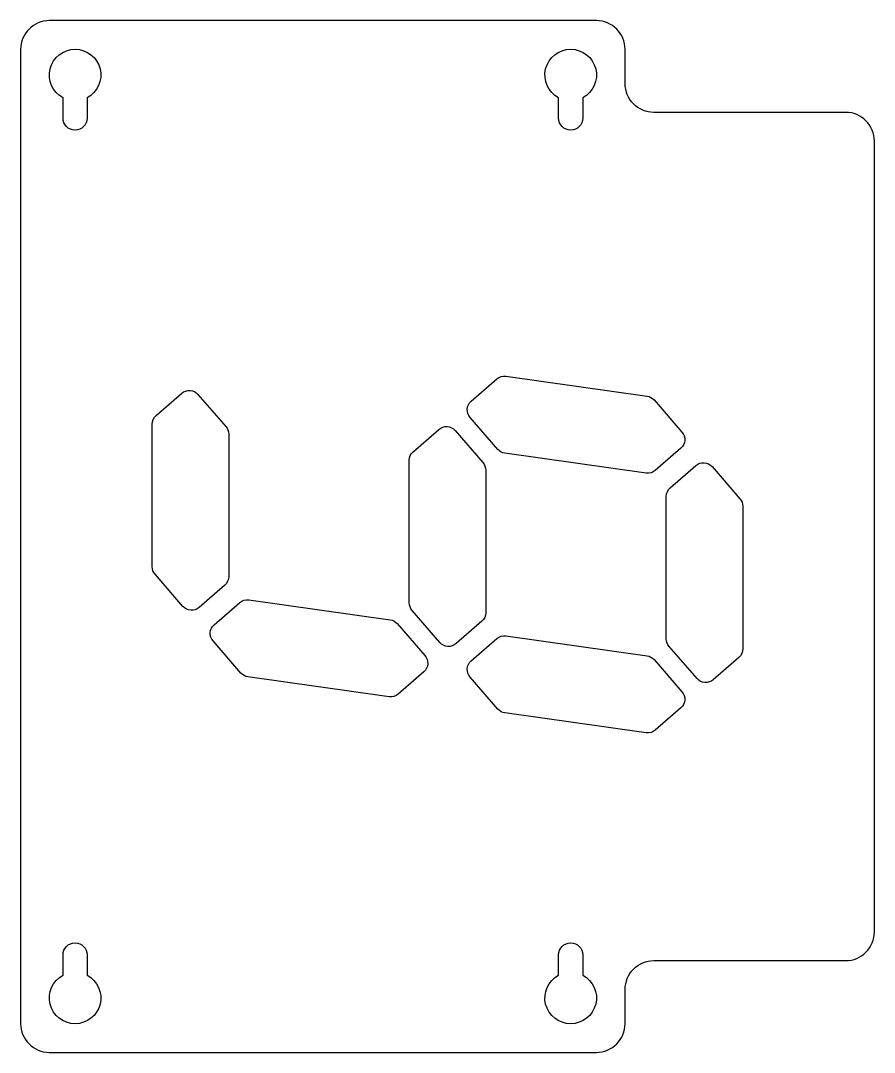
# Model space of a CAD drawing. Header units: millimetres. Extents: x -75 to 75, y -90 to 90.
import ezdxf

# ---------------------------------------------------------------- set-up
doc = ezdxf.new("R2010")
doc.units = ezdxf.units.MM

msp = doc.modelspace()

# ---------------------------------------------------------------- linework, layer by layer
for points in [[(69.5, -74, 0.414214), (74.5, -69), (74.5, 69, 0.414214), (69.5, 74), (36, 74, -0.414214), (31, 79), (31, 85, 0.414214), (26, 90), (-69.5, 90, 0.414214), (-74.5, 85), (-74.5, -85, 0.414214), (-69.5, -90), (26, -90, 0.414214), (31, -85), (31, -79, -0.414214), (36, -74)], [(-67.1, 73), (-67.1, 76.52, -4.038071), (-62.9, 76.52), (-62.9, 73, -1)], [(19.4, 73), (19.4, 76.52, -4.038071), (23.6, 76.52), (23.6, 73, -1)], [(34.67, 11.05), (10.03, 14.51, -0.180829), (8.8, 15.18), (3.94, 20.77, -0.414214), (4.13, 23.59), (8.6, 27.48, -0.217121), (10.19, 27.95), (34.83, 24.49, -0.180829), (36.06, 23.82), (40.92, 18.22, -0.414214), (40.73, 15.4), (36.26, 11.52, -0.217121)], [(-51.53, -5.28), (-51.53, 19.6, -0.217121), (-50.84, 21.11), (-46.37, 24.99, -0.414214), (-43.55, 24.8), (-38.68, 19.2, -0.180829), (-38.19, 17.89), (-38.19, -6.99, -0.217121), (-38.88, -8.5), (-43.35, -12.38, -0.414214), (-46.17, -12.19), (-51.04, -6.59, -0.180829)], [(-6.67, -11.58), (-6.67, 13.29, -0.217121), (-5.98, 14.8), (-1.51, 18.69, -0.414214), (1.31, 18.49), (6.18, 12.9, -0.180829), (6.67, 11.58), (6.67, -13.29, -0.217121), (5.98, -14.8), (1.51, -18.69, -0.414214), (-1.31, -18.49), (-6.18, -12.9, -0.180829)], [(38.19, -17.89), (38.19, 6.99, -0.217121), (38.88, 8.5), (43.35, 12.38, -0.414214), (46.17, 12.19), (51.04, 6.59, -0.180829), (51.53, 5.28), (51.53, -19.6, -0.217121), (50.84, -21.11), (46.37, -24.99, -0.414214), (43.55, -24.8), (38.68, -19.2, -0.180829)], [(-4.13, -23.59), (-8.6, -27.48, -0.217121), (-10.19, -27.95), (-34.83, -24.49, -0.180829), (-36.06, -23.82), (-40.92, -18.22, -0.414214), (-40.73, -15.4), (-36.26, -11.52, -0.217121), (-34.67, -11.05), (-10.03, -14.51, -0.180829), (-8.8, -15.18), (-3.94, -20.77, -0.414214)], [(10.19, -17.35), (34.83, -20.81, -0.180829), (36.06, -21.48), (40.92, -27.08, -0.414214), (40.73, -29.9), (36.26, -33.78, -0.217121), (34.67, -34.25), (10.03, -30.79, -0.180829), (8.8, -30.12), (3.94, -24.53, -0.414214), (4.13, -21.71), (8.6, -17.82, -0.217121)], [(-62.9, -73), (-62.9, -76.52, -4.038071), (-67.1, -76.52), (-67.1, -73, -1)], [(23.6, -73), (23.6, -76.52, -4.038071), (19.4, -76.52), (19.4, -73, -1)]]:
    msp.add_lwpolyline(points, format="xyb", close=True)

doc.saveas('drawing.dxf')
